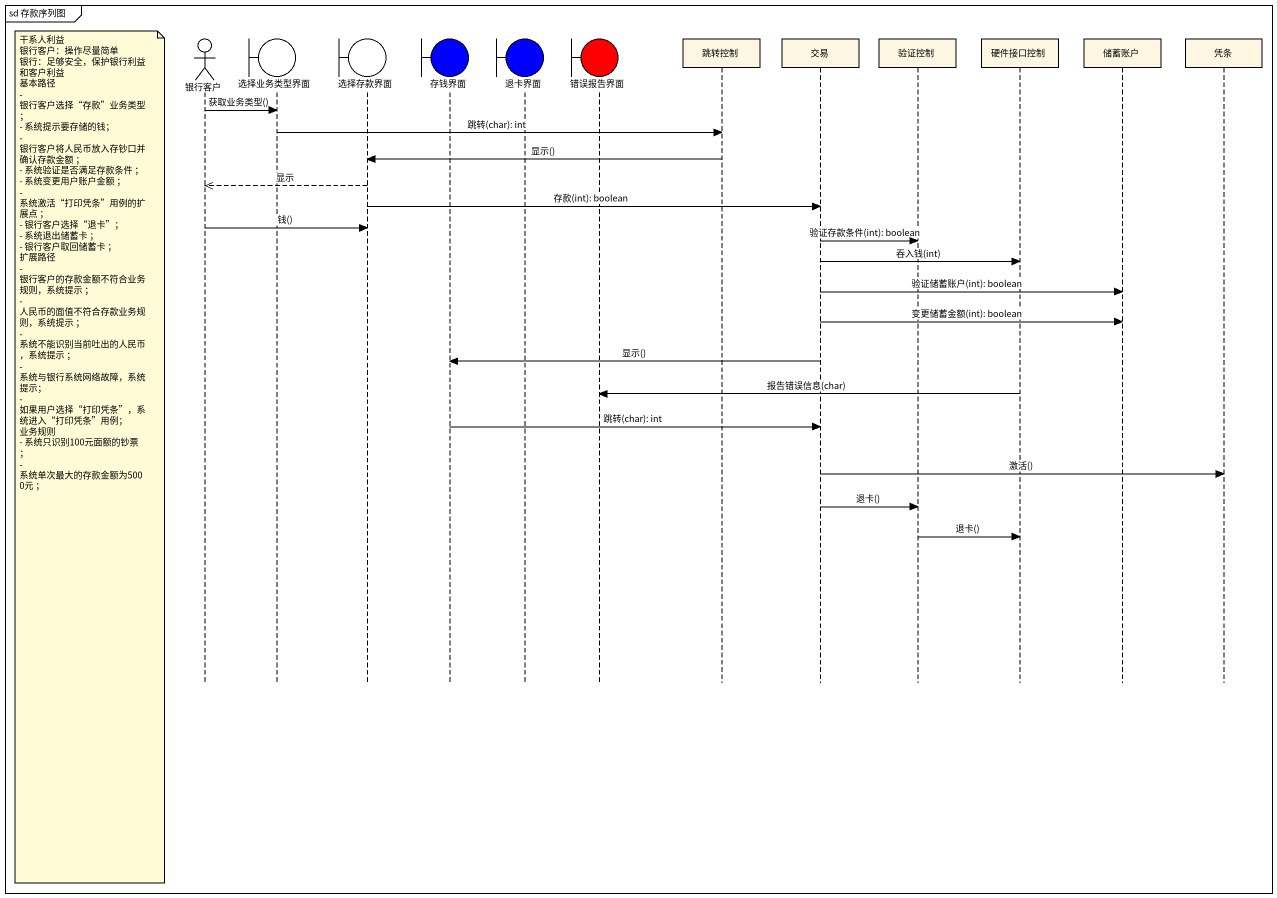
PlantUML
@startuml
mainframe sd 存款序列图
hide footbox
actor 银行客户
boundary 选择业务类型界面
boundary 选择存款界面
boundary 存钱界面 #0000FF
boundary 退卡界面 #0000FF
boundary 错误报告界面 #FF0000
participant 跳转控制
participant 交易
participant 验证控制
participant 硬件接口控制
participant 储蓄账户
participant 凭条

银行客户 -> 选择业务类型界面 : 获取业务类型()
选择业务类型界面 -> 跳转控制 : 跳转(char): int
跳转控制 -> 选择存款界面 : 显示()
选择存款界面 -->> 银行客户 : 显示
选择存款界面 -> 交易 : 存款(int): boolean
银行客户 -> 选择存款界面 : 钱()
交易 -> 验证控制 : 验证存款条件(int): boolean
交易 -> 硬件接口控制 : 吞入钱(int)
交易 -> 储蓄账户 : 验证储蓄账户(int): boolean
交易 -> 储蓄账户 : 变更储蓄金额(int): boolean
交易 -> 存钱界面 : 显示()
硬件接口控制 -> 错误报告界面 : 报告错误信息(char)
存钱界面 -> 交易 : 跳转(char): int
note left of 银行客户
  干系人利益
  银行客户：操作尽量简单
  银行：足够安全，保护银行利益和客户利益
  基本路径
  - 银行客户选择“存款”业务类型 ；
  - 系统提示要存储的钱；
  - 银行客户将人民币放入存钞口并确认存款金额 ；
  - 系统验证是否满足存款条件 ；
  - 系统变更用户账户金额 ；
  - 系统激活“打印凭条”用例的扩展点 ；
  - 银行客户选择“退卡”；
  - 系统退出储蓄卡 ；
  - 银行客户取回储蓄卡 ；
  扩展路径
  - 银行客户的存款金额不符合业务规则，系统提示 ；
  - 人民币的面值不符合存款业务规则，系统提示 ；
  - 系统不能识别当前吐出的人民币，系统提示 ；
  - 系统与银行系统网络故障，系统提示；
  - 如果用户选择“打印凭条”，系统进入“打印凭条”用例；
  业务规则
  - 系统只识别100元面额的钞票 ；
  - 系统单次最大的存款金额为5000元 ；
end note
交易 -> 凭条 : 激活()
交易 -> 验证控制 : 退卡()
验证控制 -> 硬件接口控制 : 退卡()
@enduml
